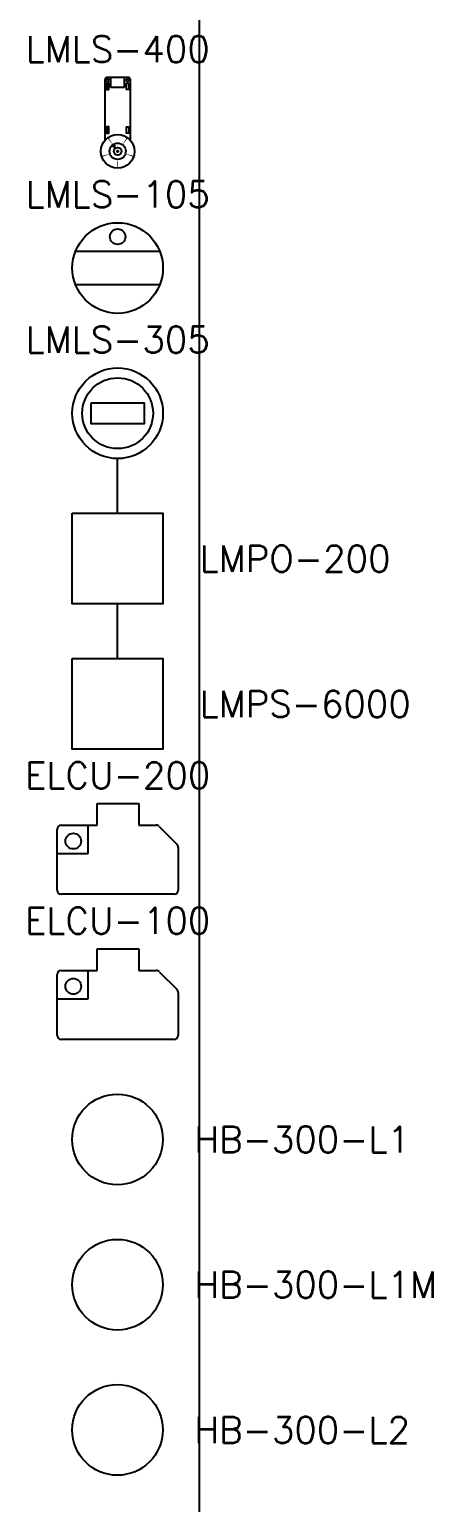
# Model space of a CAD drawing. Header units: inches. Extents: x -312 to 59, y -182 to 37.
# Drawn here: x -200.57 to -196.88, y -128.51 to -115.02 of the extents above; entities that cross this region are included whole.
import ezdxf

# ---------------------------------------------------------------- set-up
doc = ezdxf.new("R2010")
doc.units = ezdxf.units.IN
doc.header["$MEASUREMENT"] = 0
doc.set_wipeout_variables(frame=1)
doc.linetypes.add('HIDDEN', pattern=[0.375, 0.25, -0.125])
doc.styles.add('ROMANS', font='ROMANS.shx')

# ---------------------------------------------------------------- blocks, each defined once
blk = doc.blocks.new('ELCU-200')
at = {"linetype": 'Continuous'}
for p, q in [((-0.188, 0.218), (-0.188, 0.415)), ((-0.188, 0.218), (-0.188, 0.415)), ((0.193, 0.415), (0.193, 0.218)), ((0.193, 0.415), (0.193, 0.218)), ((-0.555, -0.345), (-0.555, 0.179)), ((-0.555, -0.345), (-0.555, 0.179)), ((-0.516, 0.218), (-0.188, 0.218)), ((-0.516, 0.218), (-0.188, 0.218)), ((0.193, 0.218), (0.353, 0.218)), ((0.193, 0.218), (0.353, 0.218)), ((0.38, 0.206), (0.544, 0.042)), ((0.38, 0.206), (0.544, 0.042)), ((0.555, 0.015), (0.555, -0.376)), ((0.555, 0.015), (0.555, -0.376)), ((-0.555, -0.376), (-0.555, -0.345)), ((-0.555, -0.376), (-0.555, -0.345)), ((0.516, -0.415), (-0.516, -0.415)), ((0.516, -0.415), (-0.516, -0.415))]:
    blk.add_line(p, q, dxfattribs=at)
for p, q in [((-0.188, 0.415), (0.193, 0.415)), ((-0.269, -0.042), (-0.269, 0.218)), ((-0.269, -0.042), (-0.269, 0.218)), ((-0.555, -0.042), (-0.269, -0.042)), ((-0.555, -0.042), (-0.269, -0.042))]:
    blk.add_line(p, q)
blk.add_circle((-0.406, 0.072), 0.0718)
blk.add_circle((-0.406, 0.072), 0.0718)
for centre, start, end in [((-0.516, 0.179), 90, 180), ((-0.516, 0.179), 90, 180), ((0.353, 0.179), 44.9169, 90), ((0.353, 0.179), 44.9169, 90), ((0.516, 0.015), 0, 44.9169), ((0.516, 0.015), 0, 44.9169), ((-0.516, -0.376), 180, 270), ((-0.516, -0.376), 180, 270), ((0.516, -0.376), 270, 0), ((0.516, -0.376), 270, 0)]:
    blk.add_arc(centre, 0.0391, start, end, dxfattribs=at)
at = {"insert": (0, 0.674), "char_height": 0.24, "width": 5.724, "attachment_point": 5, "style": 'ROMANS'}
blk.add_mtext('ELCU-200', dxfattribs=at)
blk = doc.blocks.new('ELCU-100')
at = {"linetype": 'Continuous'}
for p, q in [((-0.188, 0.218), (-0.188, 0.415)), ((-0.188, 0.218), (-0.188, 0.415)), ((0.193, 0.415), (0.193, 0.218)), ((0.193, 0.415), (0.193, 0.218)), ((-0.555, -0.345), (-0.555, 0.179)), ((-0.555, -0.345), (-0.555, 0.179)), ((-0.516, 0.218), (-0.188, 0.218)), ((-0.516, 0.218), (-0.188, 0.218)), ((0.193, 0.218), (0.353, 0.218)), ((0.193, 0.218), (0.353, 0.218)), ((0.38, 0.206), (0.544, 0.042)), ((0.38, 0.206), (0.544, 0.042)), ((0.555, 0.015), (0.555, -0.376)), ((0.555, 0.015), (0.555, -0.376)), ((-0.555, -0.376), (-0.555, -0.345)), ((-0.555, -0.376), (-0.555, -0.345)), ((0.516, -0.415), (-0.516, -0.415)), ((0.516, -0.415), (-0.516, -0.415))]:
    blk.add_line(p, q, dxfattribs=at)
for p, q in [((-0.188, 0.415), (0.193, 0.415)), ((-0.269, -0.042), (-0.269, 0.218)), ((-0.269, -0.042), (-0.269, 0.218)), ((-0.555, -0.042), (-0.269, -0.042)), ((-0.555, -0.042), (-0.269, -0.042))]:
    blk.add_line(p, q)
blk.add_circle((-0.406, 0.072), 0.0718)
blk.add_circle((-0.406, 0.072), 0.0718)
for centre, start, end in [((-0.516, 0.179), 90, 180), ((-0.516, 0.179), 90, 180), ((0.353, 0.179), 44.9169, 90), ((0.353, 0.179), 44.9169, 90), ((0.516, 0.015), 0, 44.9169), ((0.516, 0.015), 0, 44.9169), ((-0.516, -0.376), 180, 270), ((-0.516, -0.376), 180, 270), ((0.516, -0.376), 270, 0), ((0.516, -0.376), 270, 0)]:
    blk.add_arc(centre, 0.0391, start, end, dxfattribs=at)
at = {"insert": (0, 0.674), "char_height": 0.24, "width": 5.724, "attachment_point": 5, "style": 'ROMANS'}
blk.add_mtext('ELCU-100', dxfattribs=at)
blk = doc.blocks.new('HB-300-L1')
blk.add_circle((0, 0), 0.415)
at = {"style": 'ROMANS'}
blk.add_text('HB-300-L1', height=0.24, dxfattribs=at).set_placement((0.704, -0.12))
blk = doc.blocks.new('HB-300-L1M')
blk.add_circle((0, 0), 0.415)
at = {"style": 'ROMANS'}
blk.add_text('HB-300-L1M', height=0.24, dxfattribs=at).set_placement((0.704, -0.12))
blk = doc.blocks.new('HB-300-L2')
blk.add_circle((0, 0), 0.415)
at = {"style": 'ROMANS'}
blk.add_text('HB-300-L2', height=0.24, dxfattribs=at).set_placement((0.704, -0.12))
blk = doc.blocks.new('LMLS-400')
at = {"insert": (0, 0.674), "char_height": 0.24, "width": 5.724, "attachment_point": 5, "style": 'ROMANS'}
blk.add_mtext('LMLS-400', dxfattribs=at)
blk.add_wipeout([(-0.154, -0.415), (0.154, -0.415), (0.154, 0.415), (-0.154, 0.415)])
at = {"linetype": 'HIDDEN'}
for p, q in [((-0.061, 0.322), (-0.061, 0.415)), ((0.061, 0.415), (0.061, 0.322)), ((0.061, 0.322), (-0.061, 0.322))]:
    blk.add_line(p, q, dxfattribs=at)
for points, format in [([(0.117, -0.16), (0.117, 0.397, 0.414214), (0.099, 0.415), (-0.099, 0.415, 0.414214), (-0.117, 0.397), (-0.117, -0.16)], "xyb"), ([(-0.087, -0.14, 0.00917, 0.00229, 0), (-0.048, -0.194, 0, 0, 0)], "xyseb"), ([(0.087, -0.14, 0.00917, 0.00229, 0), (0.048, -0.194, 0, 0, 0)], "xyseb"), ([(-0.141, -0.307, 0.00917, 0.00229, 0), (-0.078, -0.286, 0, 0, 0)], "xyseb"), ([(0, -0.409, 0.00917, 0.00229, 0), (0, -0.343, 0, 0, 0)], "xyseb"), ([(0.141, -0.307, 0.00917, 0.00229, 0), (0.078, -0.286, 0, 0, 0)], "xyseb")]:
    blk.add_lwpolyline(points, format=format)
for points in [[(-0.101, 0.363), (-0.101, 0.306), (-0.082, 0.306), (-0.082, 0.363)], [(0.101, 0.363), (0.101, 0.306), (0.082, 0.306), (0.082, 0.363)], [(-0.101, -0.038), (-0.101, -0.096), (-0.082, -0.096), (-0.082, -0.038)], [(0.101, -0.038), (0.101, -0.096), (0.082, -0.096), (0.082, -0.038)]]:
    blk.add_lwpolyline(points, close=True)
for centre, radius in [((-0.091, 0.39), 0.0115), ((0.091, 0.39), 0.0115), ((0, -0.261), 0.154), ((0, -0.261), 0.0745), ((-0.034, -0.214), 0.00721), ((0, -0.261), 0.035), ((0, -0.261), 0.00721)]:
    blk.add_circle(centre, radius)
blk = doc.blocks.new('LMLS-105')
at = {"insert": (0, 0.674), "char_height": 0.24, "width": 5.724, "attachment_point": 5, "style": 'ROMANS'}
blk.add_mtext('LMLS-105', dxfattribs=at)
blk.add_wipeout([(-0.415, 0.415), (0.415, 0.415), (0.415, -0.415), (-0.415, -0.415)])
for p, q in [((-0.385, 0.154), (0.385, 0.154)), ((0.385, -0.154), (-0.385, -0.154))]:
    blk.add_line(p, q)
at = {"linetype": 'Continuous'}
blk.add_circle((0, 0), 0.415, dxfattribs=at)
blk.add_circle((0, 0.287), 0.0712)
blk = doc.blocks.new('LMLS-305')
at = {"insert": (0, 0.674), "char_height": 0.24, "width": 5.724, "attachment_point": 5, "style": 'ROMANS'}
blk.add_mtext('LMLS-305', dxfattribs=at)
blk.add_wipeout([(-0.415, 0.415), (0.415, 0.415), (0.415, -0.415), (-0.415, -0.415)])
blk.add_lwpolyline([(-0.243, 0.097), (0.243, 0.097), (0.243, -0.097), (-0.243, -0.097)], close=True)
for radius in [0.415, 0.324]:
    blk.add_circle((0, 0), radius)
blk = doc.blocks.new('LMPO-200')
blk.add_line((0, 0.415), (0, 0.915))
blk.add_lwpolyline([(-0.415, 0.415), (0.415, 0.415), (0.415, -0.415), (-0.415, -0.415)], close=True)
at = {"insert": (0.75, -0.002), "char_height": 0.24, "width": 5.724, "attachment_point": 4, "style": 'ROMANS'}
blk.add_mtext('LMPO-200', dxfattribs=at)
blk = doc.blocks.new('LMPS-6000')
blk.add_line((0, 0.415), (0, 0.915))
blk.add_lwpolyline([(-0.415, 0.415), (0.415, 0.415), (0.415, -0.415), (-0.415, -0.415)], close=True)
at = {"insert": (0.75, -0.002), "char_height": 0.24, "width": 5.724, "attachment_point": 4, "style": 'ROMANS'}
blk.add_mtext('LMPS-6000', dxfattribs=at)

msp = doc.modelspace()

# ---------------------------------------------------------------- linework, layer by layer
at = {"color": 1}
msp.add_line((-199.01352, -181.78912), (-199.01352, -29.38403), dxfattribs=at)

# ---------------------------------------------------------------- block references
for name, p in [('LMPS-6000', (-199.76159, -121.19323)), ('ELCU-200', (-199.76159, -122.52323)), ('ELCU-100', (-199.76159, -123.85323)), ('HB-300-L1', (-199.76353, -125.18324)), ('HB-300-L1M', (-199.76355, -126.51323)), ('HB-300-L2', (-199.76355, -127.84323))]:
    msp.add_blockref(name, p)

# ---------------------------------------------------------------- next in the draw order: block references
for name, p in [('LMLS-400', (-199.76159, -115.87323)), ('LMLS-105', (-199.76159, -117.20323)), ('LMLS-305', (-199.76159, -118.53323))]:
    msp.add_blockref(name, p)

# ---------------------------------------------------------------- next in the draw order: block references
msp.add_blockref('LMPO-200', (-199.76159, -119.86323))

doc.saveas('drawing.dxf')
